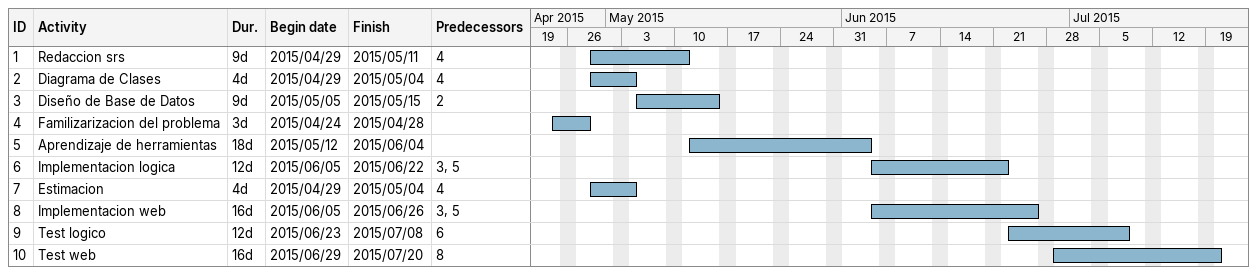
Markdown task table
| ID | Task | Duration | Start | Finish | Predecessors |
|---|---|---|---|---|---|
| 1 | Redaccion srs | 9d | 2015-04-29 | 2015-05-11 | 4 |
| 2 | Diagrama de Clases | 4d | 2015-04-29 | 2015-05-04 | 4 |
| 3 | Diseño de Base de Datos | 9d | 2015-05-05 | 2015-05-15 | 2 |
| 4 | Familizarizacion del problema | 3d | 2015-04-24 | 2015-04-28 |  |
| 5 | Aprendizaje de herramientas | 18d | 2015-05-12 | 2015-06-04 |  |
| 6 | Implementacion logica | 12d | 2015-06-05 | 2015-06-22 | 3, 5 |
| 7 | Estimacion | 4d | 2015-04-29 | 2015-05-04 | 4 |
| 8 | Implementacion web | 16d | 2015-06-05 | 2015-06-26 | 3, 5 |
| 9 | Test logico | 12d | 2015-06-23 | 2015-07-08 | 6 |
| 10 | Test web | 16d | 2015-06-29 | 2015-07-20 | 8 |
